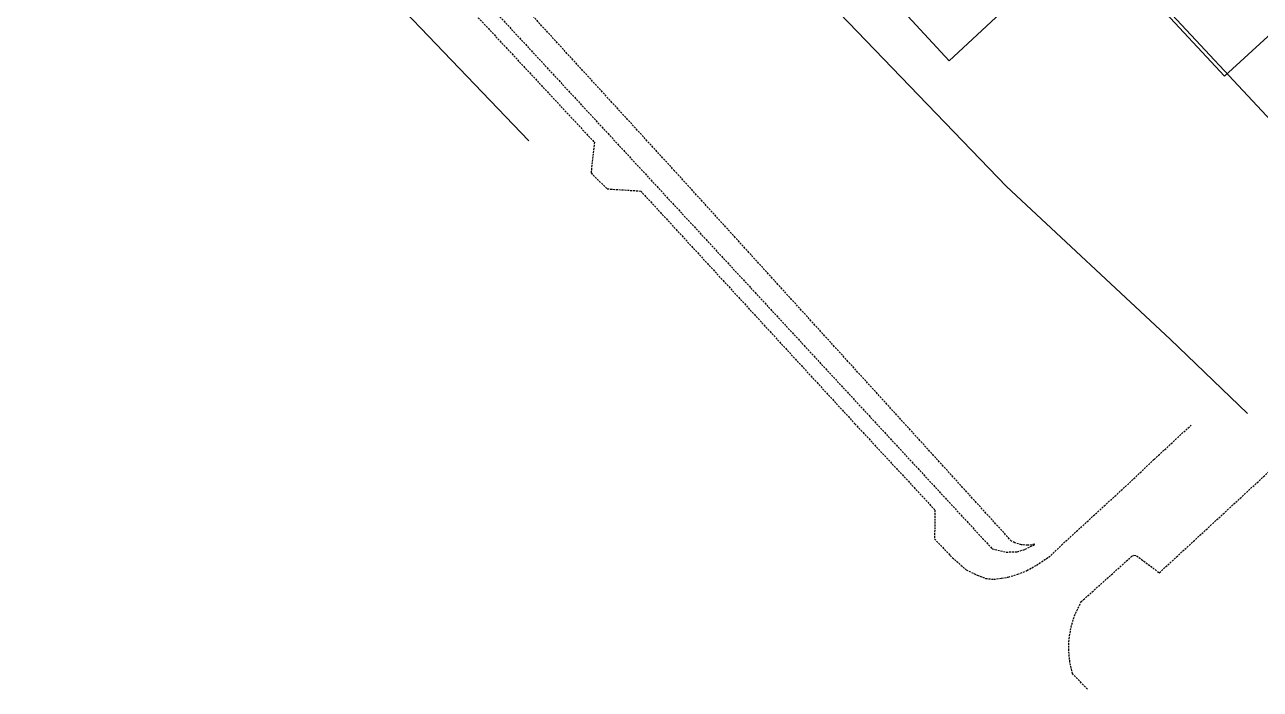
# Model space of a CAD drawing. Header units: inches. Extents: x 179221 to 180407, y 654181 to 655021.
# Drawn here: x 179616.8 to 179777.2, y 654181.2 to 654267.4 of the extents above; entities that cross this region are included whole.
import ezdxf

# ---------------------------------------------------------------- set-up
doc = ezdxf.new("R2010")
doc.units = ezdxf.units.IN
doc.header["$MEASUREMENT"] = 0
doc.linetypes.add('DASHED2', pattern=[0.375, 0.25, -0.125])
doc.linetypes.add('HIDDEN', pattern=[0.375, 0.25, -0.125])
for name, color, linetype in [('2404', 6, 'HIDDEN'), ('2602', 161, 'Continuous'), ('2803', 3, 'DASHED2'), ('H0010A', 41, 'Continuous')]:
    doc.layers.add(name, color=color, linetype=linetype)
doc.layers.add('2420', color=24, linetype='Continuous', lineweight=30)

msp = doc.modelspace()

# ---------------------------------------------------------------- linework, layer by layer
at = {"layer": '2404'}
for points in [[(179668, 654276.58, 53.39), (179690.74, 654252.18, 54.2), (179690.31, 654248.19, 54.55), (179692.41, 654246.13, 54.55), (179696.76, 654245.85, 54.51), (179724.58, 654215.63, 55.72), (179734.97, 654204.44, 56.34), (179734.91, 654200.69, 56.34), (179736.94, 654198.53, 56.45), (179739.02, 654196.68, 56.54), (179740.45, 654195.97, 56.6), (179741.54, 654195.57, 56.66), (179742.59, 654195.45, 56.71), (179743.62, 654195.59, 56.77), (179744.48, 654195.74, 56.87), (179745.72, 654196.1, 56.94), (179746.91, 654196.58, 57.01), (179748.16, 654197.29, 57.08), (179750.01, 654198.52, 57.13), (179751.38, 654199.87, 57.19), (179759.67, 654207.47, 57.32), (179763.41, 654211, 57.39), (179768.22, 654215.46, 57.62)], [(179754.78, 654181.17, 57.42), (179752.83, 654183.2, 57.42), (179752.48, 654184.68, 57.41), (179752.33, 654186.2, 57.42), (179752.38, 654187.72, 57.43), (179752.63, 654189.23, 57.45), (179753.07, 654190.69, 57.48), (179753.95, 654192.53, 57.52), (179760.52, 654198.43, 57.8), (179760.79, 654198.56, 57.8), (179761.15, 654198.51, 57.81), (179764.09, 654196.29, 57.8), (179779.99, 654210.95, 58.06)]]:
    msp.add_polyline3d(points, dxfattribs=at)
at = {"layer": '2420'}
for points in [[(179571.07, 654373.38), (179653.11, 654282.77), (179682.23, 654252.37)], [(179775.55, 654216.97), (179765.49, 654226.63), (179744.27, 654246.42), (179713.42, 654278.47), (179690.11, 654301.31)]]:
    msp.add_lwpolyline(points, dxfattribs=at)
at = {"layer": '2602'}
msp.add_polyline3d([(179784.97, 654237.08, 59.79), (179787.84, 654245.1, 59.76), (179755.34, 654279.91, 59.46), (179720.37, 654318.42, 57.26), (179717.03, 654315.12, 56.71)], dxfattribs=at)
at = {"layer": '2803'}
msp.add_polyline3d([(179667.52, 654280.31, 0), (179741.15, 654200.76, 0), (179742.39, 654199.4, 0), (179744.21, 654198.98, 0), (179745.66, 654199.03, 0), (179746.68, 654199.34, 0), (179747.94, 654199.99, 0), (179747.06, 654199.86, 0), (179746.18, 654199.92, 0), (179745.33, 654200.18, 0), (179744.9, 654200.4, 0), (179701.16, 654248.47, 0), (179676.21, 654275.7, 0)], dxfattribs=at)
at = {"layer": 'H0010A', "linetype": 'Continuous', "flags": 128}
for points in [[(179755, 654279.69), (179736.81, 654262.75), (179719.09, 654281.94), (179737.53, 654298.69), (179755, 654279.69)], [(179773.55, 654296.62), (179790.94, 654277.63), (179772.56, 654260.75), (179755, 654279.69), (179773.55, 654296.62)]]:
    msp.add_lwpolyline(points, close=True, dxfattribs=at)

doc.saveas('drawing.dxf')
